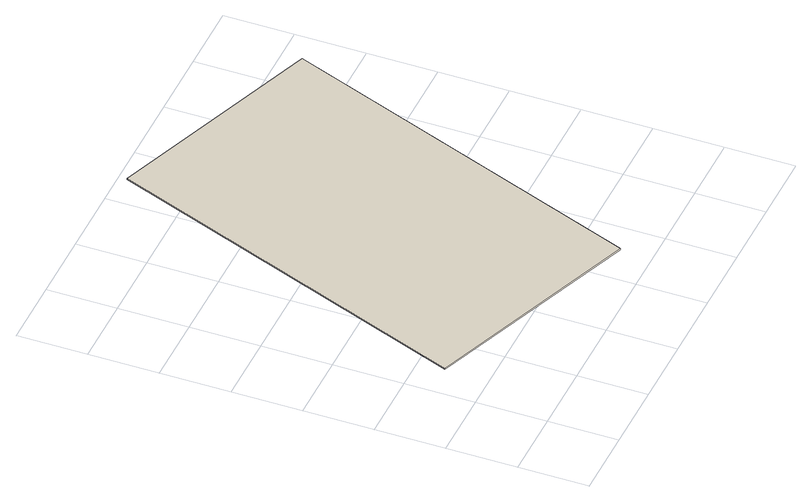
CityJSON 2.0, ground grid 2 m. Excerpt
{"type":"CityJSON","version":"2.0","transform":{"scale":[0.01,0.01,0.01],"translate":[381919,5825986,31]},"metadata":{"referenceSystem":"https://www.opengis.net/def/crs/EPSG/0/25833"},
"CityObjects":{
"building1":{"type":"Building","attributes":{"Gemeindeschluessel":"11000012","BezugspunktDach":"2200","function":"31001_2444","measuredHeight":0.043,"storeysAboveGround":1},"address":[{"country":"Germany","locality":"Berlin","thoroughfareNumber":"154 (13)","thoroughfareName":"Bernauer Straße"}],"geometry":[{"type":"Solid","lod":"1","boundaries":[[[[0,1,2,3]],[[4,5,6,7]],[[4,7,3,2]],[[5,4,2,1]],[[6,5,1,0]],[[7,6,0,3]]]]}]}
},
"vertices":[
[716,90,90],[1115,1144,90],[493,1377,90],[95,325,90],[493,1377,86],[1115,1144,86],[716,90,86],[95,325,86]
]}
